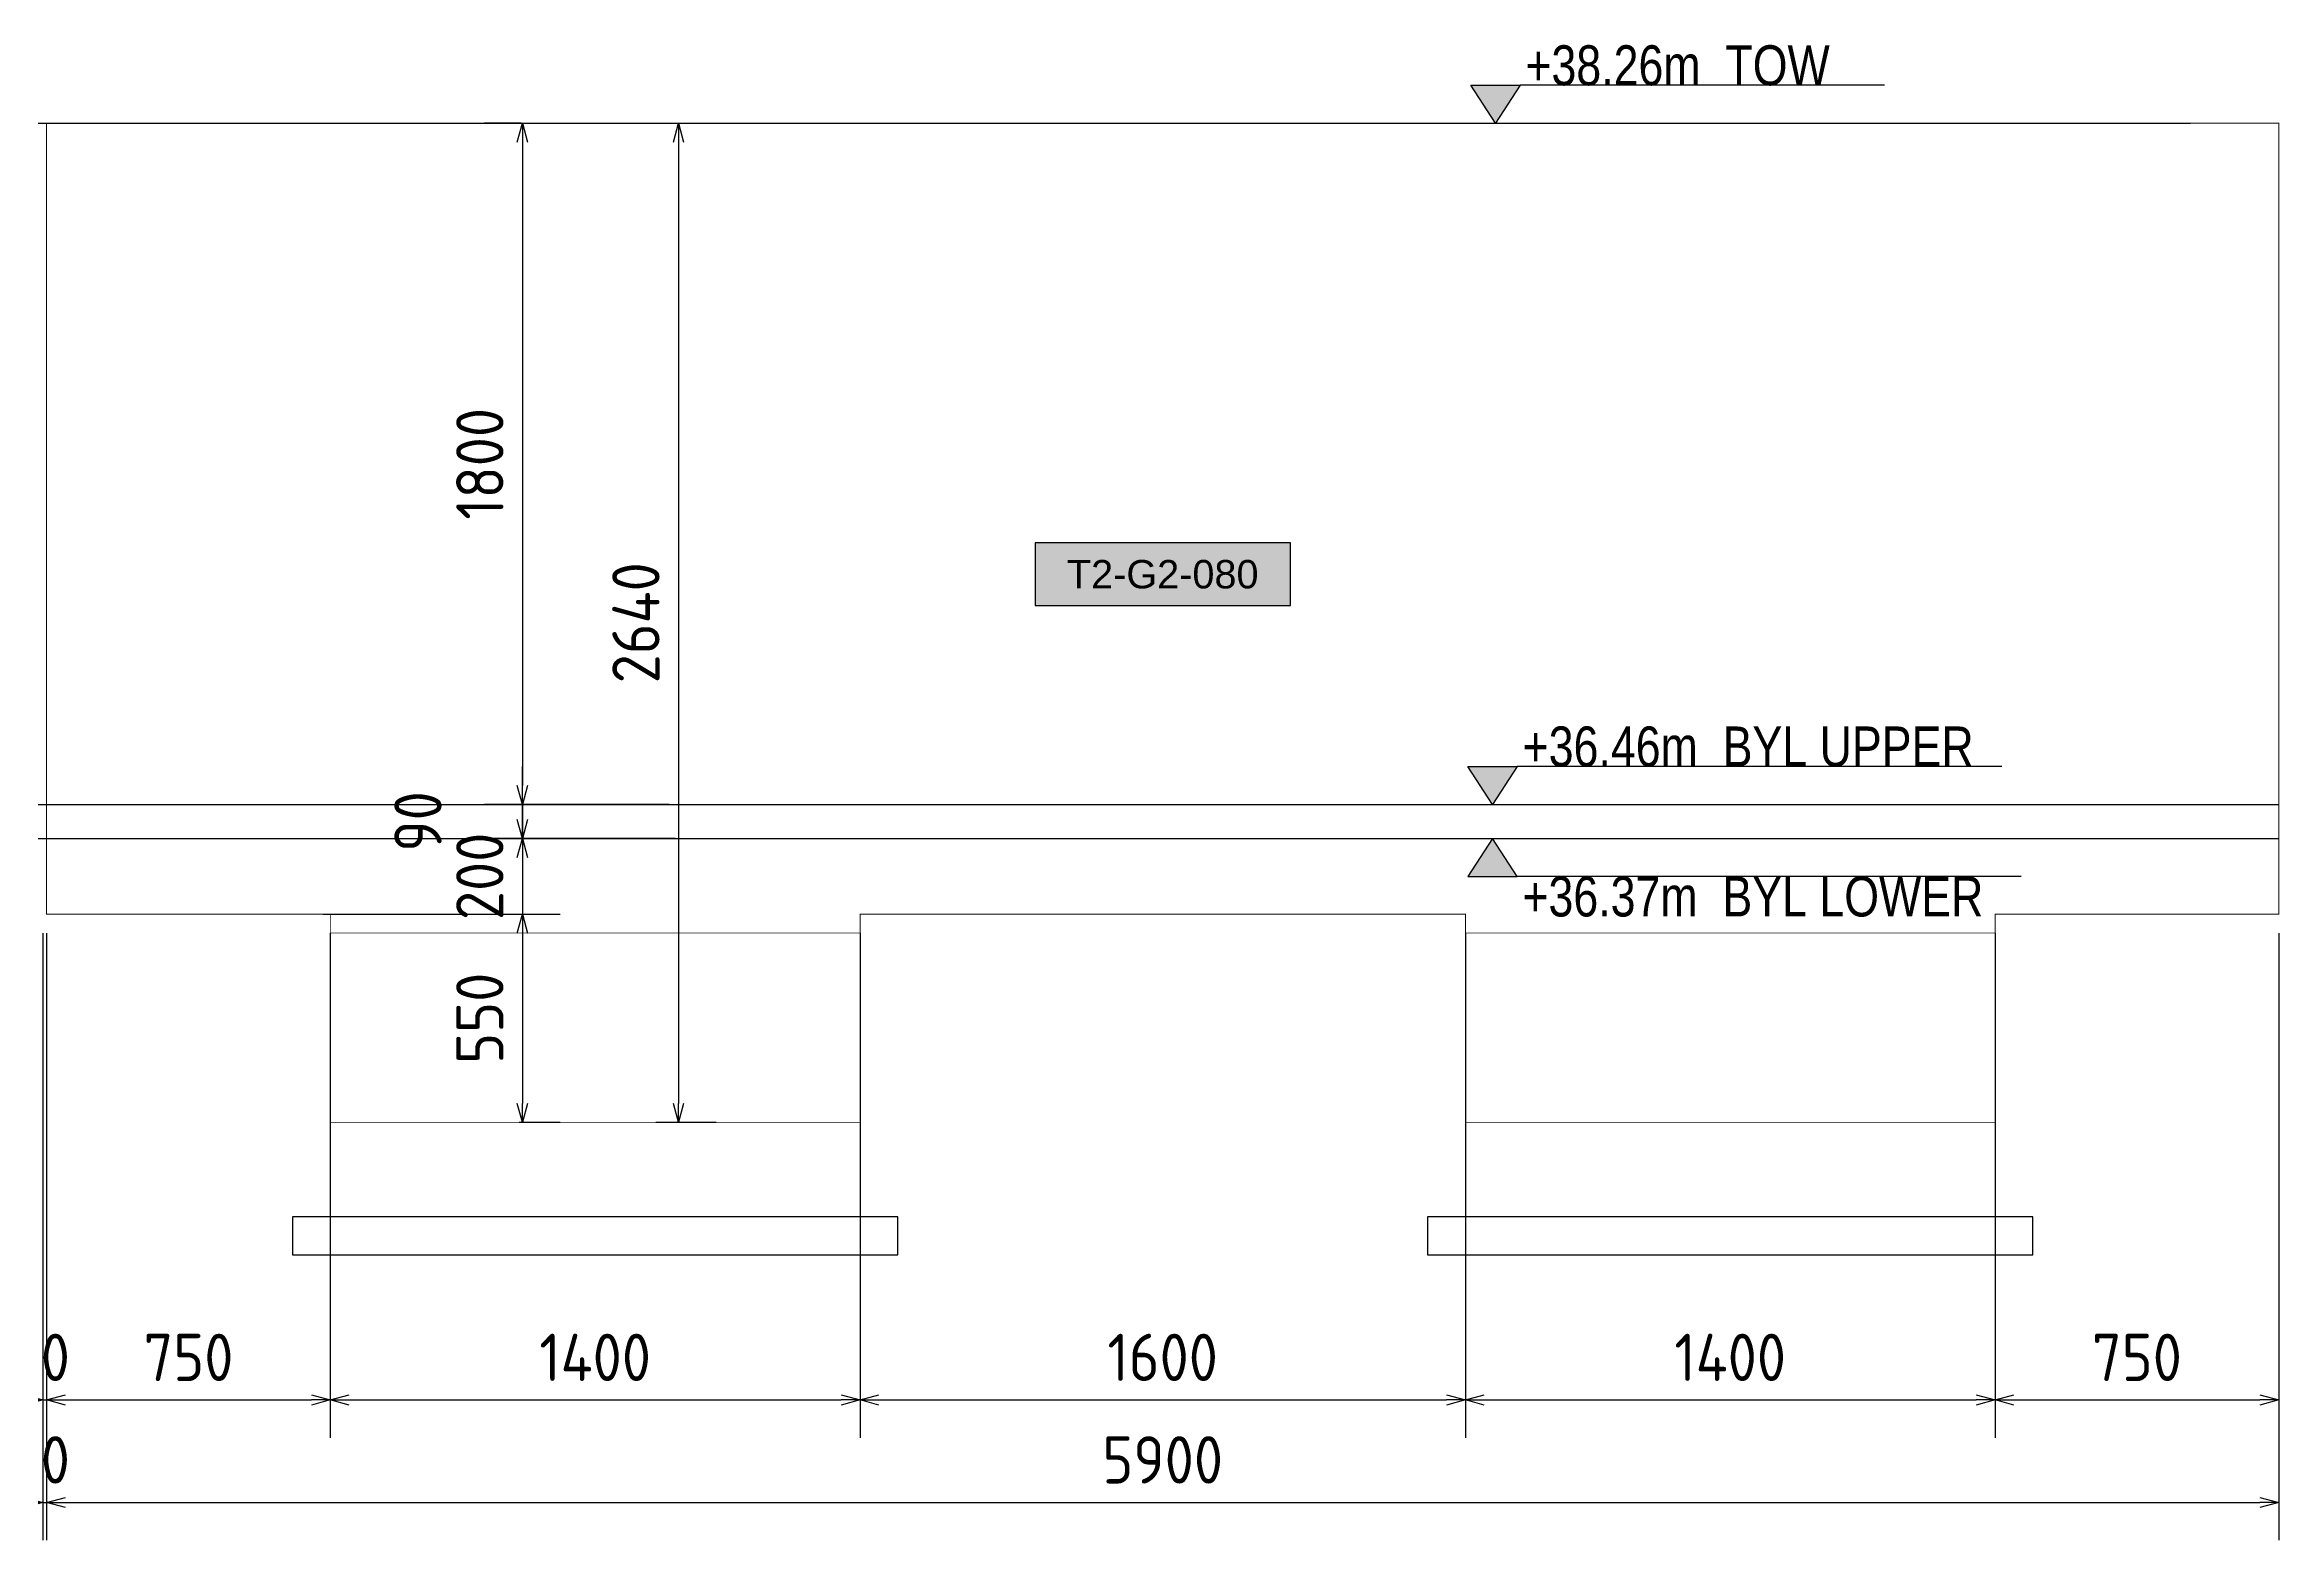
# Model space of a CAD drawing. Header units: centimetres. Extents: x -6122352 to 6876996, y -1694241 to 2592194.
# Drawn here: x 3347488 to 3353394, y 615336 to 619288 of the extents above; entities that cross this region are included whole.
import ezdxf
from ezdxf.enums import TextEntityAlignment as Align

# ---------------------------------------------------------------- set-up
doc = ezdxf.new("R2010")
doc.units = ezdxf.units.CM
doc.header["$MEASUREMENT"] = 0
doc.header["$PDMODE"] = 66
doc.header["$PDSIZE"] = 100
for name, pattern in [('CENTER', [2, 1.25, -0.25, 0.25, -0.25]), ('DASHED2', [0.375, 0.25, -0.125]), ('HIDDEN', [0.375, 0.25, -0.125])]:
    doc.linetypes.add(name, pattern=pattern)
doc.layers.get('Defpoints').update_dxf_attribs({"color": 255, "linetype": 'CENTER'})
for name, color, linetype in [('@MI-TYPE-01', 30, 'Continuous'), ('@MI-TYPE-02', 6, 'Continuous'), ('JML-Dimension', 1, 'Continuous'), ('PANEL-TAGS', 7, 'Continuous'), ('SECTION', 130, 'Continuous')]:
    doc.layers.add(name, color=color, linetype=linetype)
doc.styles.add('PANELTAG_STYLE', font='arial.ttf')
doc.styles.add('Schueco-BEMSTIL', font='isocpeur.ttf', dxfattribs={"width": 0.9})
doc.styles.add('txt-Pisa-std', font='arial.ttf', dxfattribs={"width": 0.8})
doc.dimstyles.new('MI- JWC-TXT-2.5 MM', dxfattribs={"dimscale": 1.5, "dimtxt": 2.5, "dimasz": 1, "dimexe": 2, "dimexo": 1, "dimgap": 1, "dimtad": 1, "dimdec": 0, "dimdsep": 46, "dimtxsty": 'Schueco-BEMSTIL', "dimblk": 'OPEN30', "dimcen": 0, "dimdle": 2, "dimclrd": 140, "dimclre": 8, "dimclrt": 40, "dimadec": 0, "dimazin": 2, "dimtfac": 1, "dimtdec": 0, "dimtix": 1, "dimtmove": 2, "dimatfit": 3, "dimldrblk": 'OPEN', "dimfxl": 2, "dimlwd": -1, "dimlwe": -1, "dimarcsym": 0})

# ---------------------------------------------------------------- blocks, each defined once
blk = doc.blocks.new('T2-ELE FT')
at = {"color": 12, "linetype": 'HIDDEN', "ltscale": 5, "const_width": 2}
blk.add_lwpolyline([(30306558.2, 1676365.9), (30306558.2, 1676865.9), (30307958.2, 1676865.9), (30307958.2, 1676365.9)], dxfattribs=at)
at = {"color": 12, "ltscale": 20, "const_width": 2}
blk.add_lwpolyline([(30306558.2, 1676365.9), (30307958.2, 1676365.9), (30307958.2, 1676115.9), (30306558.2, 1676115.9)], close=True, dxfattribs=at)
at = {"color": 8, "ltscale": 20}
blk.add_lwpolyline([(30306458.2, 1676115.9), (30308058.2, 1676115.9), (30308058.2, 1676015.9), (30306458.2, 1676015.9)], close=True, dxfattribs=at)
blk = doc.blocks.new('_Open30')
at = {"color": 0, "linetype": 'ByBlock', "lineweight": -2}
for p, q in [((-1, 0.27), (0, 0)), ((0, 0), (-1, -0.27)), ((0, 0), (-1, 0))]:
    blk.add_line(p, q, dxfattribs=at)
blk = doc.blocks.new('*D2297')
at = {"layer": '@MI-TYPE-01', "color": 8, "transparency": 16777216}
for p, q in [((3347482.5, 616940.2), (3347482.5, 615606.6)), ((3347492.5, 616940.2), (3347492.5, 615606.6))]:
    blk.add_line(p, q, dxfattribs=at)
at = {"layer": '@MI-TYPE-01', "color": 140, "transparency": 16777216}
for p, q in [((3347432.5, 615706.6), (3347382.5, 615706.6)), ((3347482.5, 615706.6), (3347492.5, 615706.6)), ((3347542.5, 615706.6), (3347592.5, 615706.6))]:
    blk.add_line(p, q, dxfattribs=at)
at = {"layer": 'Defpoints', "color": 0, "transparency": 16777216}
for p in [(3347482.5, 616990.2), (3347492.5, 616990.2), (3347492.5, 615706.6)]:
    blk.add_point(p, dxfattribs=at)
at = {"layer": '@MI-TYPE-01', "color": 140, "transparency": 16777216, "xscale": 50, "yscale": 50, "zscale": 50}
blk.add_blockref('_Open30', (3347482.5, 615706.6), dxfattribs=at)
at = {"layer": '@MI-TYPE-01', "color": 140, "transparency": 16777216, "xscale": 50, "yscale": 50, "zscale": 50, "rotation": 180}
blk.add_blockref('_Open30', (3347492.5, 615706.6), dxfattribs=at)
at = {"layer": '@MI-TYPE-01', "color": 40, "transparency": 16777216, "insert": (3347487.5, 615819.1), "char_height": 125, "attachment_point": 5, "style": 'Schueco-BEMSTIL'}
blk.add_mtext('10', dxfattribs=at)
blk = doc.blocks.new('_Open')
at = {"color": 0, "linetype": 'ByBlock', "lineweight": -2}
for p, q in [((-1, 0.2), (0, 0)), ((-1, -0.2), (0, 0)), ((0, 0), (-1, 0))]:
    blk.add_line(p, q, dxfattribs=at)
blk = doc.blocks.new('*D2298')
at = {"layer": '@MI-TYPE-01', "color": 8, "transparency": 16777216}
for p, q in [((3347492.5, 616940.2), (3347492.5, 615606.6)), ((3348242.5, 616940.2), (3348242.5, 615606.6))]:
    blk.add_line(p, q, dxfattribs=at)
at = {"layer": '@MI-TYPE-01', "color": 140, "transparency": 16777216}
blk.add_line((3347542.5, 615706.6), (3348192.5, 615706.6), dxfattribs=at)
at = {"layer": 'Defpoints', "color": 0, "transparency": 16777216}
for p in [(3347492.5, 616990.2), (3348242.5, 616990.2), (3348242.5, 615706.6)]:
    blk.add_point(p, dxfattribs=at)
at = {"layer": '@MI-TYPE-01', "color": 140, "transparency": 16777216, "xscale": 50, "yscale": 50, "zscale": 50, "rotation": 180}
blk.add_blockref('_Open30', (3347492.5, 615706.6), dxfattribs=at)
at = {"layer": '@MI-TYPE-01', "color": 140, "transparency": 16777216, "xscale": 50, "yscale": 50, "zscale": 50}
blk.add_blockref('_Open30', (3348242.5, 615706.6), dxfattribs=at)
at = {"layer": '@MI-TYPE-01', "color": 40, "transparency": 16777216, "insert": (3347867.5, 615819.1), "char_height": 125, "attachment_point": 5, "style": 'Schueco-BEMSTIL'}
blk.add_mtext('750', dxfattribs=at)
blk = doc.blocks.new('*D2299')
at = {"layer": '@MI-TYPE-01', "color": 8, "transparency": 16777216}
for p, q in [((3348242.5, 616940.2), (3348242.5, 615606.6)), ((3349642.5, 616940.2), (3349642.5, 615606.6))]:
    blk.add_line(p, q, dxfattribs=at)
at = {"layer": '@MI-TYPE-01', "color": 140, "transparency": 16777216}
blk.add_line((3348292.5, 615706.6), (3349592.5, 615706.6), dxfattribs=at)
at = {"layer": 'Defpoints', "color": 0, "transparency": 16777216}
for p in [(3348242.5, 616990.2), (3349642.5, 616990.2), (3349642.5, 615706.6)]:
    blk.add_point(p, dxfattribs=at)
at = {"layer": '@MI-TYPE-01', "color": 140, "transparency": 16777216, "xscale": 50, "yscale": 50, "zscale": 50, "rotation": 180}
blk.add_blockref('_Open30', (3348242.5, 615706.6), dxfattribs=at)
at = {"layer": '@MI-TYPE-01', "color": 140, "transparency": 16777216, "xscale": 50, "yscale": 50, "zscale": 50}
blk.add_blockref('_Open30', (3349642.5, 615706.6), dxfattribs=at)
at = {"layer": '@MI-TYPE-01', "color": 40, "transparency": 16777216, "insert": (3348942.5, 615819.1), "char_height": 125, "attachment_point": 5, "style": 'Schueco-BEMSTIL'}
blk.add_mtext('1400', dxfattribs=at)
blk = doc.blocks.new('*D2300')
at = {"layer": '@MI-TYPE-01', "color": 8, "transparency": 16777216}
for p, q in [((3349642.5, 616940.2), (3349642.5, 615606.6)), ((3351242.5, 616940.2), (3351242.5, 615606.6))]:
    blk.add_line(p, q, dxfattribs=at)
at = {"layer": '@MI-TYPE-01', "color": 140, "transparency": 16777216}
blk.add_line((3349692.5, 615706.6), (3351192.5, 615706.6), dxfattribs=at)
at = {"layer": 'Defpoints', "color": 0, "transparency": 16777216}
for p in [(3349642.5, 616990.2), (3351242.5, 616990.2), (3351242.5, 615706.6)]:
    blk.add_point(p, dxfattribs=at)
at = {"layer": '@MI-TYPE-01', "color": 140, "transparency": 16777216, "xscale": 50, "yscale": 50, "zscale": 50, "rotation": 180}
blk.add_blockref('_Open30', (3349642.5, 615706.6), dxfattribs=at)
at = {"layer": '@MI-TYPE-01', "color": 140, "transparency": 16777216, "xscale": 50, "yscale": 50, "zscale": 50}
blk.add_blockref('_Open30', (3351242.5, 615706.6), dxfattribs=at)
at = {"layer": '@MI-TYPE-01', "color": 40, "transparency": 16777216, "insert": (3350442.5, 615819.1), "char_height": 125, "attachment_point": 5, "style": 'Schueco-BEMSTIL'}
blk.add_mtext('1600', dxfattribs=at)
blk = doc.blocks.new('*D2305')
at = {"layer": '@MI-TYPE-01', "color": 8, "transparency": 16777216}
for p, q in [((3351242.5, 616940.2), (3351242.5, 615606.6)), ((3352642.5, 616940.2), (3352642.5, 615606.6))]:
    blk.add_line(p, q, dxfattribs=at)
at = {"layer": '@MI-TYPE-01', "color": 140, "transparency": 16777216}
blk.add_line((3351292.5, 615706.6), (3352592.5, 615706.6), dxfattribs=at)
at = {"layer": 'Defpoints', "color": 0, "transparency": 16777216}
for p in [(3351242.5, 616990.2), (3352642.5, 616990.2), (3352642.5, 615706.6)]:
    blk.add_point(p, dxfattribs=at)
at = {"layer": '@MI-TYPE-01', "color": 140, "transparency": 16777216, "xscale": 50, "yscale": 50, "zscale": 50, "rotation": 180}
blk.add_blockref('_Open30', (3351242.5, 615706.6), dxfattribs=at)
at = {"layer": '@MI-TYPE-01', "color": 140, "transparency": 16777216, "xscale": 50, "yscale": 50, "zscale": 50}
blk.add_blockref('_Open30', (3352642.5, 615706.6), dxfattribs=at)
at = {"layer": '@MI-TYPE-01', "color": 40, "transparency": 16777216, "insert": (3351942.5, 615819.1), "char_height": 125, "attachment_point": 5, "style": 'Schueco-BEMSTIL'}
blk.add_mtext('1400', dxfattribs=at)
blk = doc.blocks.new('*D2306')
at = {"layer": '@MI-TYPE-01', "color": 8, "transparency": 16777216}
for p, q in [((3352642.5, 616940.2), (3352642.5, 615606.6)), ((3353392.5, 616940.2), (3353392.5, 615606.6))]:
    blk.add_line(p, q, dxfattribs=at)
at = {"layer": '@MI-TYPE-01', "color": 140, "transparency": 16777216}
blk.add_line((3352692.5, 615706.6), (3353342.5, 615706.6), dxfattribs=at)
at = {"layer": 'Defpoints', "color": 0, "transparency": 16777216}
for p in [(3352642.5, 616990.2), (3353392.5, 616990.2), (3353392.5, 615706.6)]:
    blk.add_point(p, dxfattribs=at)
at = {"layer": '@MI-TYPE-01', "color": 140, "transparency": 16777216, "xscale": 50, "yscale": 50, "zscale": 50, "rotation": 180}
blk.add_blockref('_Open30', (3352642.5, 615706.6), dxfattribs=at)
at = {"layer": '@MI-TYPE-01', "color": 140, "transparency": 16777216, "xscale": 50, "yscale": 50, "zscale": 50}
blk.add_blockref('_Open30', (3353392.5, 615706.6), dxfattribs=at)
at = {"layer": '@MI-TYPE-01', "color": 40, "transparency": 16777216, "insert": (3353017.5, 615819.1), "char_height": 125, "attachment_point": 5, "style": 'Schueco-BEMSTIL'}
blk.add_mtext('750', dxfattribs=at)
blk = doc.blocks.new('*D2312')
at = {"layer": '@MI-TYPE-01', "color": 8, "transparency": 16777216}
for p, q in [((3347482.5, 616940.2), (3347482.5, 615335.7)), ((3347492.5, 616940.2), (3347492.5, 615335.7))]:
    blk.add_line(p, q, dxfattribs=at)
at = {"layer": '@MI-TYPE-01', "color": 140, "transparency": 16777216}
for p, q in [((3347432.5, 615435.7), (3347382.5, 615435.7)), ((3347482.5, 615435.7), (3347492.5, 615435.7)), ((3347542.5, 615435.7), (3347592.5, 615435.7))]:
    blk.add_line(p, q, dxfattribs=at)
at = {"layer": 'Defpoints', "color": 0, "transparency": 16777216}
for p in [(3347482.5, 616990.2), (3347492.5, 616990.2), (3347492.5, 615435.7)]:
    blk.add_point(p, dxfattribs=at)
at = {"layer": '@MI-TYPE-01', "color": 140, "transparency": 16777216, "xscale": 50, "yscale": 50, "zscale": 50}
blk.add_blockref('_Open30', (3347482.5, 615435.7), dxfattribs=at)
at = {"layer": '@MI-TYPE-01', "color": 140, "transparency": 16777216, "xscale": 50, "yscale": 50, "zscale": 50, "rotation": 180}
blk.add_blockref('_Open30', (3347492.5, 615435.7), dxfattribs=at)
at = {"layer": '@MI-TYPE-01', "color": 40, "transparency": 16777216, "insert": (3347487.5, 615548.2), "char_height": 125, "attachment_point": 5, "style": 'Schueco-BEMSTIL'}
blk.add_mtext('10', dxfattribs=at)
blk = doc.blocks.new('*D2313')
at = {"layer": '@MI-TYPE-01', "color": 8, "transparency": 16777216}
for p, q in [((3347492.5, 616940.2), (3347492.5, 615335.7)), ((3353392.5, 616940.2), (3353392.5, 615335.7))]:
    blk.add_line(p, q, dxfattribs=at)
at = {"layer": '@MI-TYPE-01', "color": 140, "transparency": 16777216}
blk.add_line((3347542.5, 615435.7), (3353342.5, 615435.7), dxfattribs=at)
at = {"layer": 'Defpoints', "color": 0, "transparency": 16777216}
for p in [(3347492.5, 616990.2), (3353392.5, 616990.2), (3353392.5, 615435.7)]:
    blk.add_point(p, dxfattribs=at)
at = {"layer": '@MI-TYPE-01', "color": 140, "transparency": 16777216, "xscale": 50, "yscale": 50, "zscale": 50, "rotation": 180}
blk.add_blockref('_Open30', (3347492.5, 615435.7), dxfattribs=at)
at = {"layer": '@MI-TYPE-01', "color": 140, "transparency": 16777216, "xscale": 50, "yscale": 50, "zscale": 50}
blk.add_blockref('_Open30', (3353392.5, 615435.7), dxfattribs=at)
at = {"layer": '@MI-TYPE-01', "color": 40, "transparency": 16777216, "insert": (3350442.5, 615548.2), "char_height": 125, "attachment_point": 5, "style": 'Schueco-BEMSTIL'}
blk.add_mtext('5900', dxfattribs=at)
blk = doc.blocks.new('*U1142')
at = {"layer": 'JML-Dimension'}
h = blk.add_hatch(color=10, dxfattribs=at)
h.dxf.hatch_style = 1
h.paths.add_polyline_path([(0, 0), (-1.54, 2.37), (1.54, 2.37)])
blk.add_line((24.31, 2.37), (1.54, 2.37), dxfattribs=at)
blk.add_lwpolyline([(0, 0), (-1.54, 2.37), (1.54, 2.37), (0, 0)], dxfattribs=at)
at = {"color": 5, "style": 'txt-Pisa-std', "width": 0.8}
blk.add_attdef('+0.0', text='', height=2.5, dxfattribs=at).set_placement((1.87, 2.37), align=Align.BOTTOM_LEFT)
blk = doc.blocks.new('*U1445')
at = {"layer": 'JML-Dimension'}
h = blk.add_hatch(color=10, dxfattribs=at)
h.dxf.hatch_style = 1
h.paths.add_polyline_path([(0, 0), (-1.54, 2.37), (1.54, 2.37)])
blk.add_line((31.81, 2.37), (1.54, 2.37), dxfattribs=at)
blk.add_lwpolyline([(0, 0), (-1.54, 2.37), (1.54, 2.37), (0, 0)], dxfattribs=at)
at = {"color": 5, "style": 'txt-Pisa-std', "width": 0.8}
blk.add_attdef('+0.0', text='', height=2.5, dxfattribs=at).set_placement((1.87, 2.37), align=Align.BOTTOM_LEFT)
blk = doc.blocks.new('*U1446')
at = {"layer": 'JML-Dimension'}
h = blk.add_hatch(color=10, dxfattribs=at)
h.dxf.hatch_style = 1
h.paths.add_polyline_path([(0, 0), (-1.54, 2.37), (1.54, 2.37)])
blk.add_line((33.03, 2.37), (1.54, 2.37), dxfattribs=at)
blk.add_lwpolyline([(0, 0), (-1.54, 2.37), (1.54, 2.37), (0, 0)], dxfattribs=at)
at = {"color": 5, "style": 'txt-Pisa-std', "width": 0.8}
blk.add_attdef('+0.0', text='', height=2.5, dxfattribs=at).set_placement((1.87, 2.37), align=Align.BOTTOM_LEFT)
blk = doc.blocks.new('*D3444')
at = {"layer": '@MI-TYPE-01', "color": 8, "transparency": 16777216}
for p, q in [((3349102.6, 619080.2), (3349262.7, 619080.2)), ((3349102.6, 616440.2), (3349262.7, 616440.2))]:
    blk.add_line(p, q, dxfattribs=at)
at = {"layer": '@MI-TYPE-01', "color": 140, "transparency": 16777216}
blk.add_line((3349162.7, 619030.2), (3349162.7, 616490.2), dxfattribs=at)
at = {"layer": 'Defpoints', "color": 0, "transparency": 16777216}
for p in [(3349052.6, 619080.2), (3349052.6, 616440.2), (3349162.7, 616440.2)]:
    blk.add_point(p, dxfattribs=at)
at = {"layer": '@MI-TYPE-01', "color": 140, "transparency": 16777216, "xscale": 50, "yscale": 50, "zscale": 50}
for p, rotation in [((3349162.7, 619080.2), 90), ((3349162.7, 616440.2), 270)]:
    blk.add_blockref('_Open30', p, dxfattribs=dict(at, rotation=rotation))
at = {"layer": '@MI-TYPE-01', "color": 40, "transparency": 16777216, "insert": (3349050.2, 617760.2), "char_height": 125, "attachment_point": 5, "rotation": 90, "style": 'Schueco-BEMSTIL'}
blk.add_mtext('2640', dxfattribs=at)
blk = doc.blocks.new('*D3445')
at = {"layer": '@MI-TYPE-01', "color": 8, "transparency": 16777216}
for p, q in [((3348747, 619080.2), (3348650.2, 619080.2)), ((3348747, 617280.2), (3348650.2, 617280.2))]:
    blk.add_line(p, q, dxfattribs=at)
at = {"layer": '@MI-TYPE-01', "color": 140, "transparency": 16777216}
blk.add_line((3348750.2, 619030.2), (3348750.2, 617330.2), dxfattribs=at)
at = {"layer": 'Defpoints', "color": 0, "transparency": 16777216}
for p in [(3348797, 619080.2), (3348750.2, 617280.2), (3348797, 617280.2)]:
    blk.add_point(p, dxfattribs=at)
at = {"layer": '@MI-TYPE-01', "color": 140, "transparency": 16777216, "xscale": 50, "yscale": 50, "zscale": 50}
for p, rotation in [((3348750.2, 619080.2), 90), ((3348750.2, 617280.2), 270)]:
    blk.add_blockref('_Open30', p, dxfattribs=dict(at, rotation=rotation))
at = {"layer": '@MI-TYPE-01', "color": 40, "transparency": 16777216, "insert": (3348637.7, 618180.2), "char_height": 125, "attachment_point": 5, "rotation": 90, "style": 'Schueco-BEMSTIL'}
blk.add_mtext('1800', dxfattribs=at)
blk = doc.blocks.new('*D3446')
at = {"layer": '@MI-TYPE-01', "color": 140, "transparency": 16777216}
for p, q in [((3348750.2, 617330.2), (3348750.2, 617380.2)), ((3348750.2, 617280.2), (3348750.2, 617190.2)), ((3348750.2, 617140.2), (3348750.2, 617090.2))]:
    blk.add_line(p, q, dxfattribs=at)
at = {"layer": '@MI-TYPE-01', "color": 8, "transparency": 16777216}
for p, q in [((3349137.9, 617280.2), (3348650.2, 617280.2)), ((3349155, 617190.2), (3348650.2, 617190.2))]:
    blk.add_line(p, q, dxfattribs=at)
at = {"layer": 'Defpoints', "color": 0, "transparency": 16777216}
for p in [(3349187.9, 617280.2), (3348750.2, 617190.2), (3349205, 617190.2)]:
    blk.add_point(p, dxfattribs=at)
at = {"layer": '@MI-TYPE-01', "color": 140, "transparency": 16777216, "xscale": 50, "yscale": 50, "zscale": 50}
for p, rotation in [((3348750.2, 617280.2), 270), ((3348750.2, 617190.2), 90)]:
    blk.add_blockref('_Open30', p, dxfattribs=dict(at, rotation=rotation))
at = {"layer": '@MI-TYPE-01', "color": 40, "transparency": 16777216, "insert": (3348474.1, 617235.2), "char_height": 125, "attachment_point": 5, "rotation": 90, "style": 'Schueco-BEMSTIL'}
blk.add_mtext('90', dxfattribs=at)
blk = doc.blocks.new('*D3447')
at = {"layer": '@MI-TYPE-01', "color": 8, "transparency": 16777216}
for p, q in [((3348313.7, 616990.2), (3348850.2, 616990.2)), ((3348741.8, 616440.2), (3348850.2, 616440.2))]:
    blk.add_line(p, q, dxfattribs=at)
at = {"layer": '@MI-TYPE-01', "color": 140, "transparency": 16777216}
blk.add_line((3348750.2, 616940.2), (3348750.2, 616490.2), dxfattribs=at)
at = {"layer": 'Defpoints', "color": 0, "transparency": 16777216}
for p in [(3348263.7, 616990.2), (3348691.8, 616440.2), (3348750.2, 616440.2)]:
    blk.add_point(p, dxfattribs=at)
at = {"layer": '@MI-TYPE-01', "color": 140, "transparency": 16777216, "xscale": 50, "yscale": 50, "zscale": 50}
for p, rotation in [((3348750.2, 616990.2), 90), ((3348750.2, 616440.2), 270)]:
    blk.add_blockref('_Open30', p, dxfattribs=dict(at, rotation=rotation))
at = {"layer": '@MI-TYPE-01', "color": 40, "transparency": 16777216, "insert": (3348637.7, 616715.2), "char_height": 125, "attachment_point": 5, "rotation": 90, "style": 'Schueco-BEMSTIL'}
blk.add_mtext('550', dxfattribs=at)
blk = doc.blocks.new('*D3448')
at = {"layer": '@MI-TYPE-01', "color": 140, "transparency": 16777216}
for p, q in [((3348750.2, 617240.2), (3348750.2, 617290.2)), ((3348750.2, 617190.2), (3348750.2, 616990.2)), ((3348750.2, 616940.2), (3348750.2, 616890.2))]:
    blk.add_line(p, q, dxfattribs=at)
at = {"layer": '@MI-TYPE-01', "color": 8, "transparency": 16777216}
for p, q in [((3348665.6, 617190.2), (3348850.2, 617190.2)), ((3348223.2, 616990.2), (3348850.2, 616990.2))]:
    blk.add_line(p, q, dxfattribs=at)
at = {"layer": 'Defpoints', "color": 0, "transparency": 16777216}
for p in [(3348615.6, 617190.2), (3348173.2, 616990.2), (3348750.2, 616990.2)]:
    blk.add_point(p, dxfattribs=at)
at = {"layer": '@MI-TYPE-01', "color": 140, "transparency": 16777216, "xscale": 50, "yscale": 50, "zscale": 50}
for p, rotation in [((3348750.2, 617190.2), 270), ((3348750.2, 616990.2), 90)]:
    blk.add_blockref('_Open30', p, dxfattribs=dict(at, rotation=rotation))
at = {"layer": '@MI-TYPE-01', "color": 40, "transparency": 16777216, "insert": (3348637.7, 617090.2), "char_height": 125, "attachment_point": 5, "rotation": 90, "style": 'Schueco-BEMSTIL'}
blk.add_mtext('200', dxfattribs=at)
blk = doc.blocks.new('PANELTAG')
at = {"layer": 'PANEL-TAGS', "color": 1}
blk.add_lwpolyline([(-13.5, -3.3), (13.5, -3.3), (13.5, 3.3), (-13.5, 3.3)], close=True, dxfattribs=at)
at = {"layer": 'PANEL-TAGS', "color": 40, "true_color": 0xffd700}
blk.add_solid([(-13.5, -3.3), (13.5, -3.3), (-13.5, 3.3), (13.5, 3.3)], dxfattribs=at)
at = {"layer": 'PANEL-TAGS', "color": 5, "style": 'PANELTAG_STYLE'}
blk.add_attdef('TAGNO', text='', height=3, dxfattribs=at).set_placement((0, 0), align=Align.CENTER)

msp = doc.modelspace()

# ---------------------------------------------------------------- linework, layer by layer
at = {"layer": '@MI-TYPE-01', "const_width": 2.5}
msp.add_lwpolyline([(3353392.54485, 619080.16819), (3347492.54485, 619080.16819), (3347492.54485, 616990.16823), (3348242.54485, 616990.16823), (3348242.54485, 616440.16823), (3349642.54485, 616440.16823), (3349642.54485, 616990.16823), (3351242.54485, 616990.16823), (3351242.54485, 616440.16823), (3352642.54485, 616440.16823), (3352642.54485, 616990.16823), (3353392.54485, 616990.16823)], close=True, dxfattribs=at)
at = {"layer": '@MI-TYPE-02', "color": 160, "linetype": 'DASHED2', "ltscale": 5}
for points in [[(3329322.54485, 619080.16819), (3353159.08873, 619080.16819)], [(3329462.54485, 617280.16823), (3353392.54485, 617280.16823)], [(3329462.54485, 617190.16823), (3353392.54485, 617190.16823)]]:
    msp.add_lwpolyline(points, dxfattribs=at)

# ---------------------------------------------------------------- block references
at = {"color": 2, "xscale": -1}
for p in [(33656200.70641, -1059925.70553), (33659200.70641, -1059925.70553)]:
    msp.add_blockref('T2-ELE FT', p, dxfattribs=at)
at = {"layer": 'PANEL-TAGS'}
ref = msp.add_blockref('PANELTAG', (3350442.54485, 617888.61785), dxfattribs=dict(at, xscale=25, yscale=25, zscale=25))
ref.add_attrib('TAGNO', 'T2-G2-080', dxfattribs={"color": 5, "height": 75, "style": 'PANELTAG_STYLE'}).set_placement((3350442.54485, 617888.61785), align=Align.MIDDLE_CENTER)
at = {"layer": 'SECTION', "color": 6}
ref = msp.add_blockref('*U1142', (3351321.87005, 619080.16819), dxfattribs=dict(at, xscale=42.30147098076819, yscale=42.30147098076819, zscale=42.30147098076819))
ref.add_attrib('+0.0', '+38.26m  TOW', (3351400.9987, 619180.42525), dxfattribs={"layer": 'JML-Dimension', "color": 5, "height": 105.7536775, "style": 'txt-Pisa-std', "width": 0.8})
ref = msp.add_blockref('*U1445', (3351314.57656, 617280.16823), dxfattribs=dict(at, xscale=42.30147098076819, yscale=42.30147098076819, zscale=42.30147098076819))
ref.add_attrib('+0.0', '+36.46m  BYL UPPER', (3351393.70521, 617380.4253), dxfattribs={"layer": 'JML-Dimension', "color": 5, "height": 105.7536775, "style": 'txt-Pisa-std', "width": 0.8})
ref = msp.add_blockref('*U1446', (3351314.03656, 617190.16823), dxfattribs=dict(at, xscale=-42.30147098076819, yscale=42.30147098076819, zscale=42.30147098076819, rotation=180))
ref.add_attrib('+0.0', '+36.37m  BYL LOWER', (3351393.16521, 616984.15749), dxfattribs={"layer": 'JML-Dimension', "color": 5, "height": 105.7536775, "style": 'txt-Pisa-std', "width": 0.8})

# ---------------------------------------------------------------- dimensions: what is measured, and where the dimension line sits
at = {"layer": '@MI-TYPE-01'}
for base, p1, p2, picture, middle in [((3348750.20192, 617280.16823), (3348796.96448, 619080.16819), (3348796.96448, 617280.16823), '*D3445', (3348637.70192, 618180.16821)), ((3349162.66353, 616440.16823), (3349052.56346, 619080.16819), (3349052.56346, 616440.16823), '*D3444', (3349050.16353, 617760.16821)), ((3348750.20192, 616990.16823), (3348615.55684, 617190.16823), (3348173.19748, 616990.16823), '*D3448', (3348637.70192, 617090.16823)), ((3348750.20192, 616440.16823), (3348263.70652, 616990.16823), (3348691.8478, 616440.16823), '*D3447', (3348637.70192, 616715.16823))]:
    dim = msp.add_linear_dim(base=base, p1=p1, p2=p2, angle=90, dimstyle='MI- JWC-TXT-2.5 MM', dxfattribs=at)
    dim.commit()
    dim.dimension.update_dxf_attribs({"geometry": picture, "text_midpoint": middle})
dim = msp.add_linear_dim(base=(3348750.20192, 617190.16823), p1=(3349187.85291, 617280.16823), p2=(3349204.96045, 617190.16823), angle=90, dimstyle='MI- JWC-TXT-2.5 MM', dxfattribs=at)
dim.commit()
dim.dimension.update_dxf_attribs({"geometry": '*D3446', "text_midpoint": (3348474.10736, 617235.16823), "dimtype": 160})
for base, p1, p2, picture, middle in [((3347492.54485, 615706.58675), (3347482.54485, 616990.16823), (3347492.54485, 616990.16823), '*D2297', (3347487.54485, 615819.08675)), ((3347492.54485, 615435.70462), (3347482.54485, 616990.16823), (3347492.54485, 616990.16823), '*D2312', (3347487.54485, 615548.20462)), ((3348242.54485, 615706.58675), (3347492.54485, 616990.16823), (3348242.54485, 616990.16823), '*D2298', (3347867.54485, 615819.08675)), ((3353392.54485, 615435.70462), (3347492.54485, 616990.16823), (3353392.54485, 616990.16823), '*D2313', (3350442.54485, 615548.20462)), ((3349642.54485, 615706.58675), (3348242.54485, 616990.16823), (3349642.54485, 616990.16823), '*D2299', (3348942.54485, 615819.08675)), ((3351242.54485, 615706.58675), (3349642.54485, 616990.16823), (3351242.54485, 616990.16823), '*D2300', (3350442.54485, 615819.08675)), ((3352642.54485, 615706.58675), (3351242.54485, 616990.16823), (3352642.54485, 616990.16823), '*D2305', (3351942.54485, 615819.08675)), ((3353392.54485, 615706.58675), (3352642.54485, 616990.16823), (3353392.54485, 616990.16823), '*D2306', (3353017.54485, 615819.08675))]:
    dim = msp.add_linear_dim(base=base, p1=p1, p2=p2, dimstyle='MI- JWC-TXT-2.5 MM', dxfattribs=at)
    dim.commit()
    dim.dimension.update_dxf_attribs({"geometry": picture, "text_midpoint": middle})

doc.saveas('drawing.dxf')
